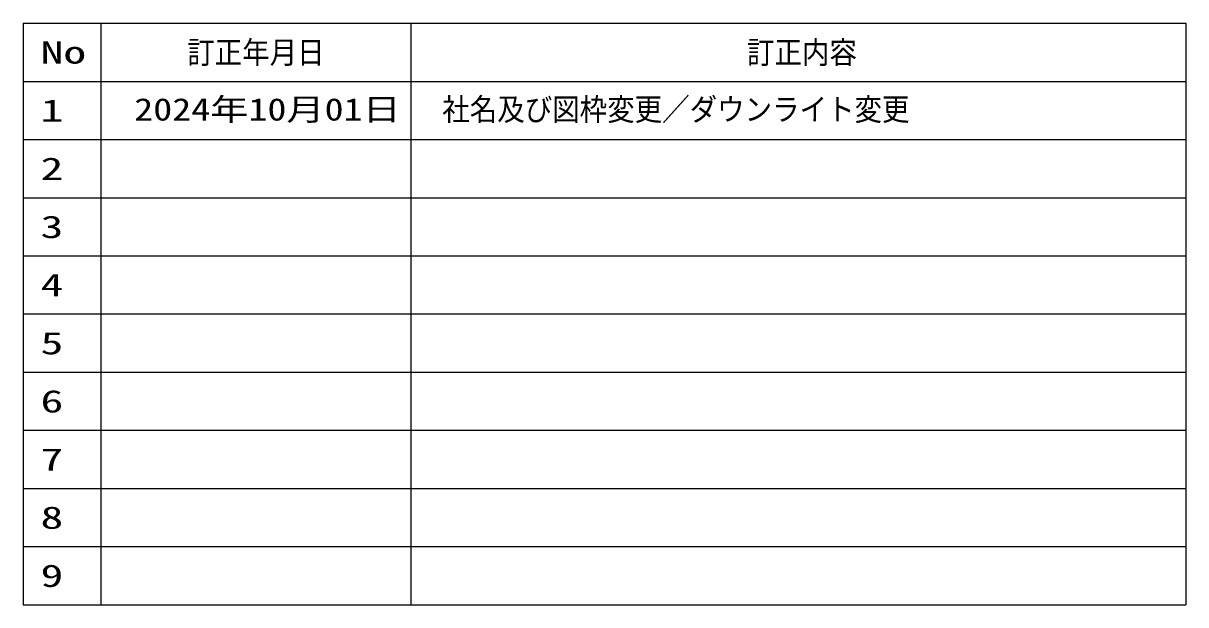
# Model space of a CAD drawing. Units: millimetres on the paper. Extents: x -305 to 305, y -152 to 152.
# Drawn here: x 154.8 to 304.8, y -152.3 to -77.3 of the extents above; entities that cross this region are included whole.
import ezdxf
from ezdxf.enums import TextEntityAlignment as Align

# ---------------------------------------------------------------- set-up
doc = ezdxf.new("R2010")
doc.units = ezdxf.units.MM
doc.layers.add('0-0_0', color=7, linetype='Continuous', lineweight=25)
doc.layers.add('0-4_図面枠', color=3, linetype='Continuous', lineweight=25)
doc.styles.add('ＭＳ ゴシック', font='')
doc.styles.get('ＭＳ ゴシック').set_extended_font_data('MS Gothic')

msp = doc.modelspace()

# ---------------------------------------------------------------- linework, layer by layer
at = {"layer": '0-0_0'}
for p, q in [((154.767, -77.252), (154.767, -152.252)), ((154.767, -77.252), (304.767, -77.252)), ((154.767, -77.252), (154.767, -152.252)), ((154.767, -77.252), (304.767, -77.252)), ((164.767, -77.252), (164.767, -152.252)), ((164.767, -77.252), (164.767, -152.252)), ((204.767, -77.252), (204.767, -152.252)), ((204.767, -77.252), (204.767, -152.252)), ((304.767, -77.252), (304.767, -152.252)), ((304.767, -77.252), (304.767, -152.252)), ((154.767, -84.752), (304.767, -84.752)), ((154.767, -84.752), (304.767, -84.752)), ((154.767, -92.252), (304.767, -92.252)), ((154.767, -92.252), (304.767, -92.252)), ((154.767, -99.752), (304.767, -99.752)), ((154.767, -99.752), (304.767, -99.752)), ((154.767, -107.252), (304.767, -107.252)), ((154.767, -107.252), (304.767, -107.252)), ((154.767, -114.752), (304.767, -114.752)), ((154.767, -114.752), (304.767, -114.752)), ((154.767, -122.252), (304.767, -122.252)), ((154.767, -122.252), (304.767, -122.252)), ((154.767, -129.752), (304.767, -129.752)), ((154.767, -129.752), (304.767, -129.752)), ((154.767, -137.252), (304.767, -137.252)), ((154.767, -137.252), (304.767, -137.252)), ((154.767, -144.752), (304.767, -144.752)), ((154.767, -144.752), (304.767, -144.752)), ((154.767, -152.252), (304.767, -152.252)), ((154.767, -152.252), (304.767, -152.252))]:
    msp.add_line(p, q, dxfattribs=at)

# ---------------------------------------------------------------- texts
at = {"layer": '0-4_図面枠', "style": 'ＭＳ ゴシック'}
for s, height, width, p in [('訂正年月日', 2.889, 0.9, (175.924, -83.321)), ('訂正年月日', 2.889, 0.9, (175.924, -83.321)), ('訂正内容', 2.889, 0.9, (248.147, -83.321)), ('訂正内容', 2.889, 0.9, (248.147, -83.321)), ('No', 2.889, 1.5, (156.995, -83.321)), ('No', 2.889, 1.5, (156.995, -83.321)), ('2024年10月01日', 2.886, 1.25, (169.082, -90.666)), ('社名及び図枠変更／ダウンライト変更', 2.889, 0.9, (208.834, -90.666)), ('1', 2.889, 1.5, (156.995, -90.821)), ('1', 2.889, 1.5, (156.995, -90.821)), ('2', 2.889, 1.5, (156.995, -98.321)), ('2', 2.889, 1.5, (156.995, -98.321)), ('3', 2.889, 1.5, (156.995, -105.821)), ('3', 2.889, 1.5, (156.995, -105.821)), ('4', 2.889, 1.5, (156.995, -113.321)), ('4', 2.889, 1.5, (156.995, -113.321)), ('5', 2.889, 1.5, (156.995, -120.821)), ('5', 2.889, 1.5, (156.995, -120.821)), ('6', 2.889, 1.5, (156.995, -128.321)), ('6', 2.889, 1.5, (156.995, -128.321)), ('7', 2.889, 1.5, (156.995, -135.821)), ('7', 2.889, 1.5, (156.995, -135.821)), ('8', 2.889, 1.5, (156.995, -143.321)), ('8', 2.889, 1.5, (156.995, -143.321)), ('9', 2.889, 1.5, (156.995, -150.821)), ('9', 2.889, 1.5, (156.995, -150.821))]:
    msp.add_text(s, height=height, dxfattribs=dict(at, width=width)).set_placement(p, align=Align.BOTTOM_LEFT)

doc.saveas('drawing.dxf')
